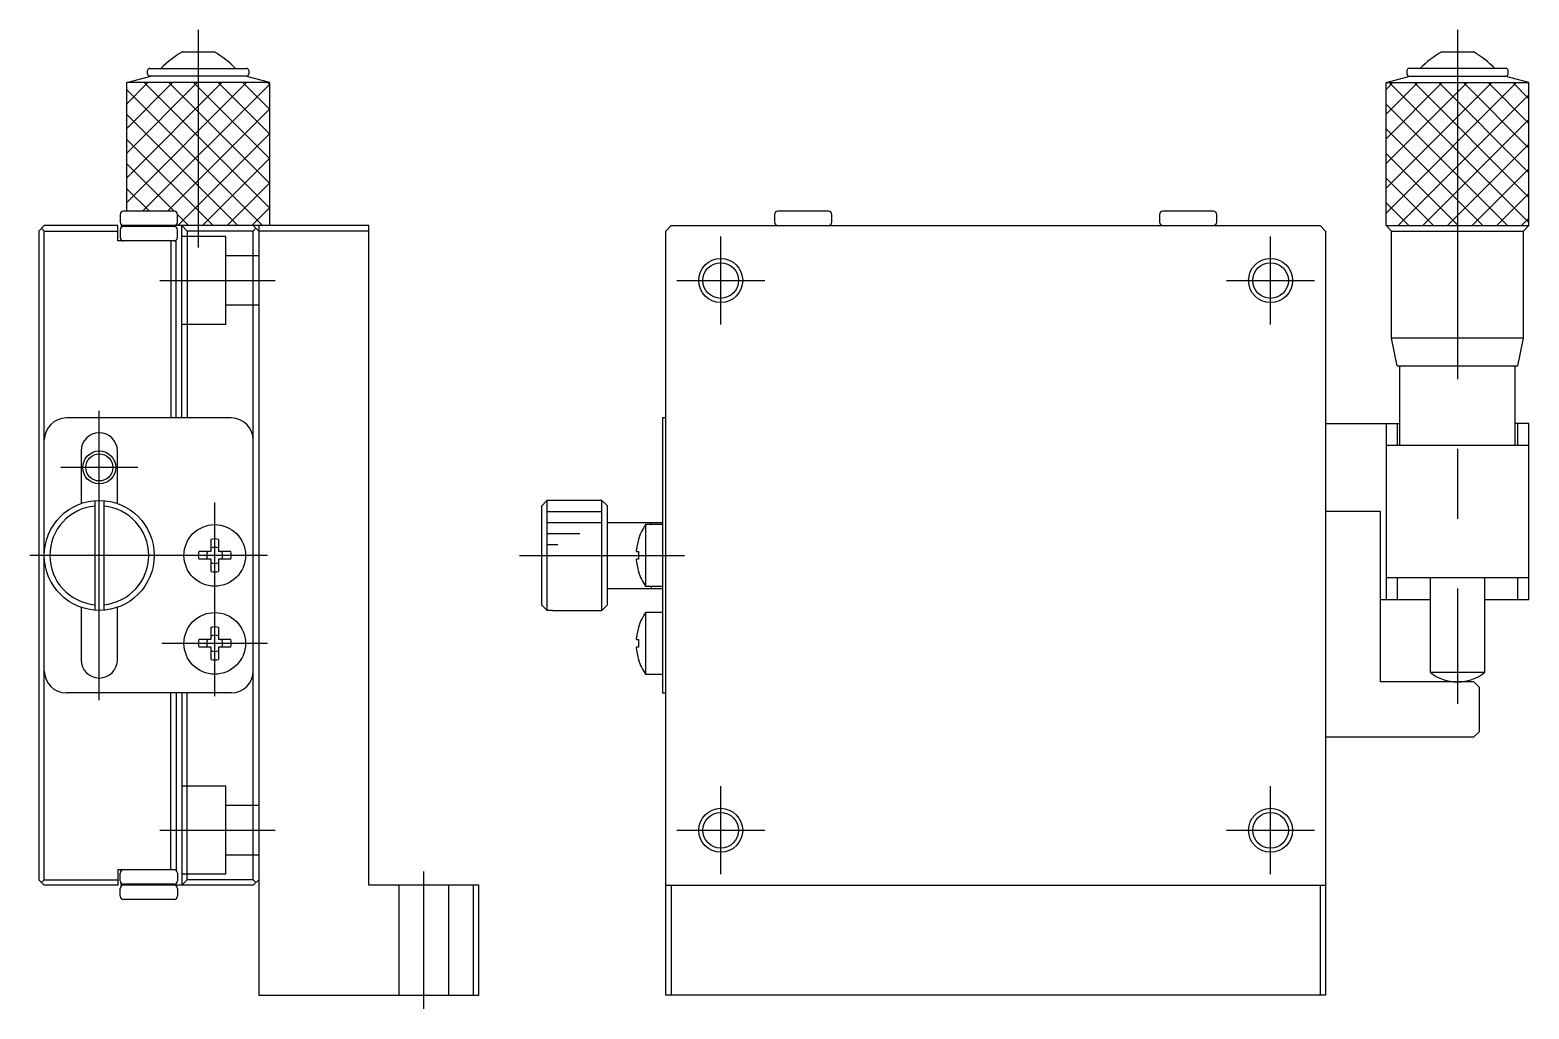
# Model space of a CAD drawing. Extents: x 1 to 284, y 0 to 193.
# Drawn here: x 147.4 to 283.8, y 56.6 to 145.6 of the extents above; entities that cross this region are included whole.
import ezdxf

# ---------------------------------------------------------------- set-up
doc = ezdxf.new("R2010")
doc.units = 0
doc.linetypes.add('CENTER', pattern=[50.8, 31.75, -6.35, 6.35, -6.35])
doc.linetypes.add('DASHED', pattern=[19.05, 12.7, -6.35])
doc.layers.get('0').update_dxf_attribs({"linetype": 'CONTINUOUS'})
doc.layers.add('CENTER', color=1, linetype='CENTER')

msp = doc.modelspace()

# ---------------------------------------------------------------- linework, layer by layer
at = {"color": 7, "linetype": 'CONTINUOUS'}
for p, q in [((161.31, 143.65), (164.19, 143.65)), ((275.82, 143.65), (278.71, 143.65)), ((158.15, 141.64), (158.15, 141.94)), ((158.35, 142.14), (167.15, 142.14)), ((167.35, 141.94), (167.35, 141.64)), ((272.66, 141.94), (272.66, 141.64)), ((281.66, 142.14), (272.86, 142.14)), ((281.86, 141.64), (281.86, 141.94)), ((156.25, 140.85), (158.45, 141.44)), ((156.25, 129.15), (156.25, 140.85)), ((169.25, 140.85), (156.25, 140.85)), ((167.15, 141.44), (158.35, 141.44)), ((169.25, 140.85), (167.05, 141.44)), ((169.25, 127.85), (169.25, 140.85)), ((270.76, 140.85), (272.96, 141.44)), ((270.76, 127.85), (270.76, 140.85)), ((270.76, 140.85), (283.76, 140.85)), ((272.86, 141.44), (281.66, 141.44)), ((283.76, 140.85), (281.56, 141.44)), ((283.76, 127.85), (283.76, 140.85)), ((155.65, 128.85), (155.65, 128.15)), ((160.55, 129.15), (155.95, 129.15)), ((160.85, 128.15), (160.85, 128.85)), ((215.16, 128.85), (215.16, 128.15)), ((220.06, 129.15), (215.46, 129.15)), ((220.36, 128.15), (220.36, 128.85)), ((250.16, 128.85), (250.16, 128.15)), ((255.06, 129.15), (250.46, 129.15)), ((255.36, 128.15), (255.36, 128.85)), ((148.75, 127.85), (148.25, 127.35)), ((148.25, 127.35), (148.25, 68.35)), ((148.75, 127.35), (148.5, 127.6)), ((155.45, 127.85), (148.75, 127.85)), ((148.75, 68.35), (148.75, 127.35)), ((148.75, 127.35), (155.45, 127.35)), ((155.45, 126.45), (155.45, 127.85)), ((155.65, 127.45), (155.65, 126.75)), ((178.25, 127.85), (155.75, 127.85)), ((155.75, 127.85), (155.75, 127.67)), ((160.55, 127.75), (155.95, 127.75)), ((156.25, 127.85), (156.25, 127.75)), ((156.7, 127.85), (156.7, 127.75)), ((156.83, 127.85), (156.83, 127.75)), ((158.25, 127.85), (158.25, 127.75)), ((159.67, 127.85), (159.67, 127.75)), ((159.8, 127.85), (159.8, 127.75)), ((160.85, 126.75), (160.85, 127.45)), ((161.25, 110.35), (161.25, 127.85)), ((161.75, 127.35), (161.25, 127.85)), ((167.75, 127.35), (161.75, 127.35)), ((161.75, 127.35), (161.75, 110.35)), ((168.25, 127.35), (167.75, 127.85)), ((167.75, 127.35), (168, 127.6)), ((167.75, 68.35), (167.75, 127.35)), ((168.25, 127.85), (168.25, 57.85)), ((178.25, 127.35), (168.25, 127.35)), ((178.25, 67.85), (178.25, 127.85)), ((205.26, 127.35), (205.76, 127.85)), ((205.26, 57.85), (205.26, 127.35)), ((205.76, 127.85), (264.76, 127.85)), ((264.76, 127.85), (265.26, 127.35)), ((265.26, 127.35), (265.26, 57.85)), ((271.26, 127.35), (270.76, 127.85)), ((270.76, 127.85), (283.76, 127.85)), ((271.26, 117.6), (271.26, 127.35)), ((271.26, 127.35), (283.26, 127.35)), ((283.26, 127.35), (283.76, 127.85)), ((283.26, 117.6), (283.26, 127.35)), ((160.75, 126.45), (155.45, 126.45)), ((155.75, 126.52), (155.75, 126.45)), ((160.25, 126.45), (160.25, 110.35)), ((160.75, 110.35), (160.75, 126.45)), ((271.76, 115.1), (271.26, 117.6)), ((283.26, 117.6), (271.26, 117.6)), ((282.76, 115.1), (283.26, 117.6)), ((271.76, 115.1), (282.76, 115.1)), ((272.01, 107.85), (272.01, 115.1)), ((282.51, 107.85), (282.51, 115.1)), ((165.75, 110.35), (150.75, 110.35)), ((165.75, 110.35), (150.75, 110.35)), ((205.26, 110.35), (204.96, 110.35)), ((204.96, 110.35), (204.96, 85.35)), ((265.26, 109.85), (272.01, 109.85)), ((270.76, 109.85), (270.76, 93.85)), ((271.79, 107.85), (271.79, 109.85)), ((283.76, 109.85), (282.51, 109.85)), ((282.74, 107.85), (282.74, 109.85)), ((283.76, 93.85), (283.76, 109.85)), ((283.76, 107.85), (270.76, 107.85)), ((152.1, 107.35), (152.1, 102.57)), ((155.4, 102.57), (155.4, 107.35)), ((153.35, 102.83), (153.35, 92.86)), ((154.15, 102.83), (154.15, 92.86)), ((194.46, 102.83), (193.96, 102.33)), ((193.96, 102.33), (193.96, 93.36)), ((194.46, 102.83), (194.46, 92.86)), ((194.96, 102.83), (194.46, 102.83)), ((199.46, 102.85), (194.96, 102.85)), ((194.96, 102.85), (194.96, 102.83)), ((199.46, 92.85), (199.46, 102.85)), ((199.96, 102.35), (199.46, 102.85)), ((199.96, 93.35), (199.96, 102.35)), ((270.26, 101.85), (265.26, 101.85)), ((270.26, 86.35), (270.26, 101.85)), ((199.96, 100.85), (204.96, 100.85)), ((204.96, 100.65), (203.42, 100.65)), ((203.42, 100.65), (203.42, 95.05)), ((203.96, 100.65), (203.96, 100.85)), ((163.9, 98.2), (162.79, 98.2)), ((163.9, 99.31), (163.9, 98.2)), ((164.6, 99.31), (164.6, 98.2)), ((165.71, 98.2), (164.6, 98.2)), ((202.59, 98.2), (202.79, 98.2)), ((202.79, 99.35), (202.79, 99.31)), ((202.79, 98.2), (202.79, 97.5)), ((163.9, 97.5), (162.79, 97.5)), ((163.9, 97.5), (163.9, 96.39)), ((164.6, 97.5), (164.6, 96.39)), ((165.71, 97.5), (164.6, 97.5)), ((202.79, 97.5), (202.59, 97.5)), ((202.79, 96.35), (202.79, 96.39)), ((270.76, 95.85), (283.76, 95.85)), ((271.79, 93.85), (271.79, 95.85)), ((274.76, 95.85), (274.76, 87.22)), ((279.76, 87.22), (279.76, 95.85)), ((282.74, 93.85), (282.74, 95.85)), ((199.96, 94.85), (204.96, 94.85)), ((203.42, 95.05), (204.96, 95.05)), ((203.96, 94.85), (203.96, 95.05)), ((152.1, 93.13), (152.1, 88.35)), ((155.4, 88.35), (155.4, 93.13)), ((193.96, 93.36), (194.46, 92.86)), ((194.46, 92.86), (194.96, 92.86)), ((194.96, 92.86), (194.96, 92.85)), ((194.96, 92.85), (199.46, 92.85)), ((199.46, 92.85), (199.96, 93.35)), ((270.26, 93.85), (274.76, 93.85)), ((279.76, 93.85), (283.76, 93.85)), ((202.79, 91.35), (202.79, 91.31)), ((204.96, 92.65), (203.42, 92.65)), ((203.42, 92.65), (203.42, 87.05)), ((163.9, 90.2), (162.79, 90.2)), ((163.9, 91.31), (163.9, 90.2)), ((164.6, 91.31), (164.6, 90.2)), ((165.71, 90.2), (164.6, 90.2)), ((202.59, 90.2), (202.79, 90.2)), ((202.79, 90.2), (202.79, 89.5)), ((163.9, 89.5), (162.79, 89.5)), ((163.9, 89.5), (163.9, 88.39)), ((164.6, 89.5), (164.6, 88.39)), ((165.71, 89.5), (164.6, 89.5)), ((202.79, 89.5), (202.59, 89.5)), ((202.79, 88.35), (202.79, 88.39)), ((203.42, 87.05), (204.96, 87.05)), ((278.76, 86.35), (270.26, 86.35)), ((274.76, 87.22), (279.76, 87.22)), ((279.26, 85.85), (278.76, 86.35)), ((165.75, 85.35), (150.75, 85.35)), ((165.75, 85.35), (150.75, 85.35)), ((160.25, 69.25), (160.25, 85.35)), ((160.75, 85.35), (160.75, 69.25)), ((161.25, 85.35), (161.25, 67.85)), ((161.75, 68.35), (161.75, 85.35)), ((204.96, 85.35), (205.26, 85.35)), ((279.26, 81.85), (279.26, 85.85)), ((278.76, 81.35), (279.26, 81.85)), ((265.26, 81.35), (278.76, 81.35)), ((148.75, 67.85), (148.25, 68.35)), ((148.75, 68.35), (148.5, 68.1)), ((148.75, 68.35), (155.45, 68.35)), ((160.75, 69.25), (155.45, 69.25)), ((155.45, 69.25), (155.45, 67.85)), ((155.65, 68.25), (155.65, 68.95)), ((155.75, 69.17), (155.75, 69.25)), ((160.85, 68.95), (160.85, 68.25)), ((161.75, 68.35), (161.25, 67.85)), ((167.75, 68.35), (161.75, 68.35)), ((167.75, 68.35), (168, 68.1)), ((168.25, 68.35), (167.75, 67.85)), ((155.45, 67.85), (148.75, 67.85)), ((155.65, 66.85), (155.65, 67.55)), ((155.75, 67.85), (155.75, 68.02)), ((167.75, 67.85), (155.75, 67.85)), ((160.55, 67.95), (155.95, 67.95)), ((156.25, 67.85), (156.25, 67.95)), ((156.7, 67.85), (156.7, 67.95)), ((156.83, 67.85), (156.83, 67.95)), ((158.25, 67.85), (158.25, 67.95)), ((159.67, 67.85), (159.67, 67.95)), ((159.8, 67.85), (159.8, 67.95)), ((160.85, 67.55), (160.85, 66.85)), ((188.25, 67.85), (178.25, 67.85)), ((187.75, 67.85), (187.75, 57.85)), ((188.25, 57.85), (188.25, 67.85)), ((205.26, 67.85), (265.26, 67.85)), ((205.76, 67.85), (205.76, 57.85)), ((264.76, 67.85), (264.76, 57.85)), ((160.55, 66.55), (155.95, 66.55)), ((168.25, 57.85), (188.25, 57.85)), ((265.26, 57.85), (205.26, 57.85))]:
    msp.add_line(p, q, dxfattribs=at)
at = {"color": 3, "linetype": 'CONTINUOUS'}
for p, q in [((167.15, 140.85), (156.25, 129.95)), ((164.9, 140.85), (156.25, 132.2)), ((162.66, 140.85), (156.25, 134.44)), ((160.41, 140.85), (156.25, 136.69)), ((158.17, 140.85), (156.25, 138.93)), ((169.25, 140.71), (157.69, 129.15)), ((169.25, 129.43), (157.83, 140.85)), ((169.25, 131.67), (160.08, 140.85)), ((169.25, 133.92), (162.32, 140.85)), ((169.25, 136.17), (164.57, 140.85)), ((169.25, 138.41), (166.81, 140.85)), ((169.25, 140.66), (169.06, 140.85)), ((282.62, 140.85), (270.76, 128.99)), ((280.37, 140.85), (270.76, 131.24)), ((278.13, 140.85), (270.76, 133.48)), ((275.88, 140.85), (270.76, 135.73)), ((273.64, 140.85), (270.76, 137.97)), ((271.39, 140.85), (270.76, 140.22)), ((283.76, 128.14), (271.06, 140.85)), ((283.76, 130.39), (273.31, 140.85)), ((283.76, 132.63), (275.55, 140.85)), ((283.76, 134.88), (277.8, 140.85)), ((283.76, 137.12), (280.04, 140.85)), ((283.76, 139.37), (282.29, 140.85)), ((168.59, 127.85), (156.25, 140.18)), ((283.76, 139.75), (271.86, 127.85)), ((166.34, 127.85), (156.25, 137.94)), ((169.25, 138.46), (159.94, 129.15)), ((281.82, 127.85), (270.76, 138.9)), ((279.57, 127.85), (270.76, 136.65)), ((283.76, 137.5), (274.11, 127.85)), ((164.1, 127.85), (156.25, 135.69)), ((169.25, 136.22), (160.88, 127.85)), ((283.76, 135.26), (276.35, 127.85)), ((169.25, 133.97), (163.13, 127.85)), ((277.33, 127.85), (270.76, 134.41)), ((160.55, 129.15), (156.25, 133.45)), ((283.76, 133.01), (278.6, 127.85)), ((158.31, 129.15), (156.25, 131.2)), ((169.25, 131.72), (165.37, 127.85)), ((275.08, 127.85), (270.76, 132.16)), ((272.84, 127.85), (270.76, 129.92)), ((283.76, 130.77), (280.84, 127.85)), ((161.85, 127.85), (160.85, 128.85)), ((169.25, 129.48), (167.62, 127.85)), ((283.76, 128.52), (283.09, 127.85)), ((194.46, 101.85), (199.46, 101.85)), ((194.46, 100.85), (199.46, 100.85)), ((194.46, 99.85), (197.46, 99.85)), ((194.46, 98.85), (195.46, 98.85))]:
    msp.add_line(p, q, dxfattribs=at)
at = {"color": 3, "linetype": 'DASHED'}
for p, q in [((165.25, 126.85), (161.25, 126.85)), ((165.25, 118.85), (165.25, 126.85)), ((168.25, 125.1), (165.25, 125.1)), ((168.25, 120.6), (165.25, 120.6)), ((165.25, 118.85), (161.25, 118.85)), ((165.25, 76.85), (161.25, 76.85)), ((165.25, 68.85), (165.25, 76.85)), ((168.25, 75.1), (165.25, 75.1)), ((168.25, 70.6), (165.25, 70.6)), ((165.25, 68.85), (161.25, 68.85)), ((181, 67.85), (181, 57.85)), ((185.5, 67.85), (185.5, 57.85))]:
    msp.add_line(p, q, dxfattribs=at)
at = {"color": 3, "linetype": 'CONTINUOUS'}
for centre, radius in [((210.26, 122.85), 2), ((260.26, 122.85), 2), ((153.75, 105.85), 1.5), ((210.26, 72.85), 2), ((260.26, 72.85), 2)]:
    msp.add_circle(centre, radius, dxfattribs=at)
at = {"color": 7, "linetype": 'CONTINUOUS'}
for centre, radius in [((210.26, 122.85), 1.62), ((260.26, 122.85), 1.62), ((153.75, 105.85), 1.23), ((153.75, 97.85), 5), ((164.25, 97.85), 2.8), ((164.25, 89.85), 2.8), ((210.26, 72.85), 1.62), ((260.26, 72.85), 1.62)]:
    msp.add_circle(centre, radius, dxfattribs=at)
for centre, radius, start, end in [((165.07, 136.75), 7.85, 118.6151, 136.7208), ((160.43, 136.75), 7.85, 43.2792, 61.3849), ((279.58, 136.75), 7.85, 118.6151, 136.7208), ((274.94, 136.75), 7.85, 43.2792, 61.3849), ((158.35, 141.94), 0.2, 90, 180), ((167.15, 141.94), 0.2, 0, 90), ((272.86, 141.94), 0.2, 90, 180), ((281.66, 141.94), 0.2, 360, 90), ((158.35, 141.64), 0.2, 180, 270), ((167.15, 141.64), 0.2, 270, 360), ((272.86, 141.64), 0.2, 180, 270), ((281.66, 141.64), 0.2, 270, 0), ((155.95, 128.85), 0.3, 90, 180), ((155.95, 128.15), 0.3, 180, 270), ((160.55, 128.85), 0.3, 360, 90), ((160.55, 128.15), 0.3, 270, 0), ((215.46, 128.85), 0.3, 90, 180), ((215.46, 128.15), 0.3, 180, 270), ((220.06, 128.85), 0.3, 0, 90), ((220.06, 128.15), 0.3, 270, 360), ((250.46, 128.85), 0.3, 90, 180), ((250.46, 128.15), 0.3, 180, 270), ((255.06, 128.85), 0.3, 0, 90), ((255.06, 128.15), 0.3, 270, 360), ((155.95, 127.45), 0.3, 90, 180), ((160.55, 127.45), 0.3, 360, 90), ((155.95, 126.75), 0.3, 180, 270), ((160.55, 126.75), 0.3, 270, 0), ((150.75, 108.35), 2, 90, 180), ((150.75, 108.35), 2, 90, 180), ((165.75, 108.35), 2, 0, 90), ((165.75, 108.35), 2, 0, 90), ((153.75, 107.35), 1.65, 0, 180), ((153.75, 97.85), 4.5, 95.0997, 264.9003), ((153.75, 97.85), 4.5, 275.0997, 84.9003), ((207.56, 97.85), 5, 145.9442, 162.5424), ((164.25, 97.85), 1.5, 166.5066, 193.4934), ((164.25, 97.85), 0.734, 151.5381, 208.4618), ((164.25, 97.85), 1.5, 76.5066, 103.4934), ((164.25, 97.85), 0.734, 61.5381, 118.4619), ((164.25, 97.85), 0.734, 331.5382, 28.4619), ((164.25, 97.85), 1.5, 346.5066, 13.4934), ((207.56, 97.85), 4.99, 162.9961, 175.9761), ((164.25, 97.85), 0.734, 241.5381, 298.4619), ((207.56, 97.85), 4.99, 184.0239, 197.0039), ((164.25, 97.85), 1.5, 256.5066, 283.4934), ((207.56, 97.85), 5, 197.4576, 214.0558), ((164.25, 89.85), 1.5, 76.5066, 103.4934), ((207.56, 89.85), 5, 145.9442, 162.5424), ((164.25, 89.85), 1.5, 166.5066, 193.4934), ((164.25, 89.85), 0.734, 151.5381, 208.4618), ((164.25, 89.85), 0.734, 61.5381, 118.4619), ((164.25, 89.85), 0.734, 331.5382, 28.4619), ((164.25, 89.85), 1.5, 346.5066, 13.4934), ((207.56, 89.85), 4.99, 162.9961, 175.9761), ((164.25, 89.85), 0.734, 241.5381, 298.4619), ((207.56, 89.85), 4.99, 184.0239, 197.0039), ((150.75, 87.35), 2, 180, 270), ((150.75, 87.35), 2, 180, 270), ((153.75, 88.35), 1.65, 180, 0), ((164.25, 89.85), 1.5, 256.5066, 283.4934), ((165.75, 87.35), 2, 270, 0), ((165.75, 87.35), 2, 270, 0), ((207.56, 89.85), 5, 197.4576, 214.0558), ((277.26, 90.35), 4, 231.3178, 308.6822), ((155.95, 68.95), 0.3, 90, 180), ((155.95, 68.25), 0.3, 180, 270), ((160.55, 68.95), 0.3, 360, 90), ((160.55, 68.25), 0.3, 270, 0), ((155.95, 67.55), 0.3, 90, 180), ((155.95, 66.85), 0.3, 180, 270), ((160.55, 67.55), 0.3, 0, 90), ((160.55, 66.85), 0.3, 270, 0)]:
    msp.add_arc(centre, radius, start, end, dxfattribs=at)
at = {"layer": 'CENTER', "color": 1, "linetype": 'CENTER'}
for p, q in [((162.75, 145.64), (162.75, 125.85)), ((277.26, 145.64), (277.26, 84.35)), ((210.26, 118.85), (210.26, 126.85)), ((260.26, 118.85), (260.26, 126.85)), ((159.25, 122.85), (169.75, 122.85)), ((206.26, 122.85), (214.26, 122.85)), ((256.26, 122.85), (264.26, 122.85)), ((153.75, 84.7), (153.75, 111)), ((157.25, 105.85), (150.25, 105.85)), ((164.25, 85.05), (164.25, 102.65)), ((169.05, 97.85), (147.45, 97.85)), ((191.96, 97.85), (206.96, 97.85)), ((169.05, 89.85), (159.45, 89.85)), ((210.26, 68.85), (210.26, 76.85)), ((260.26, 68.85), (260.26, 76.85)), ((159.25, 72.85), (169.75, 72.85)), ((206.26, 72.85), (214.26, 72.85)), ((256.26, 72.85), (264.26, 72.85)), ((183.25, 56.6), (183.25, 69.1))]:
    msp.add_line(p, q, dxfattribs=at)

doc.saveas('drawing.dxf')
